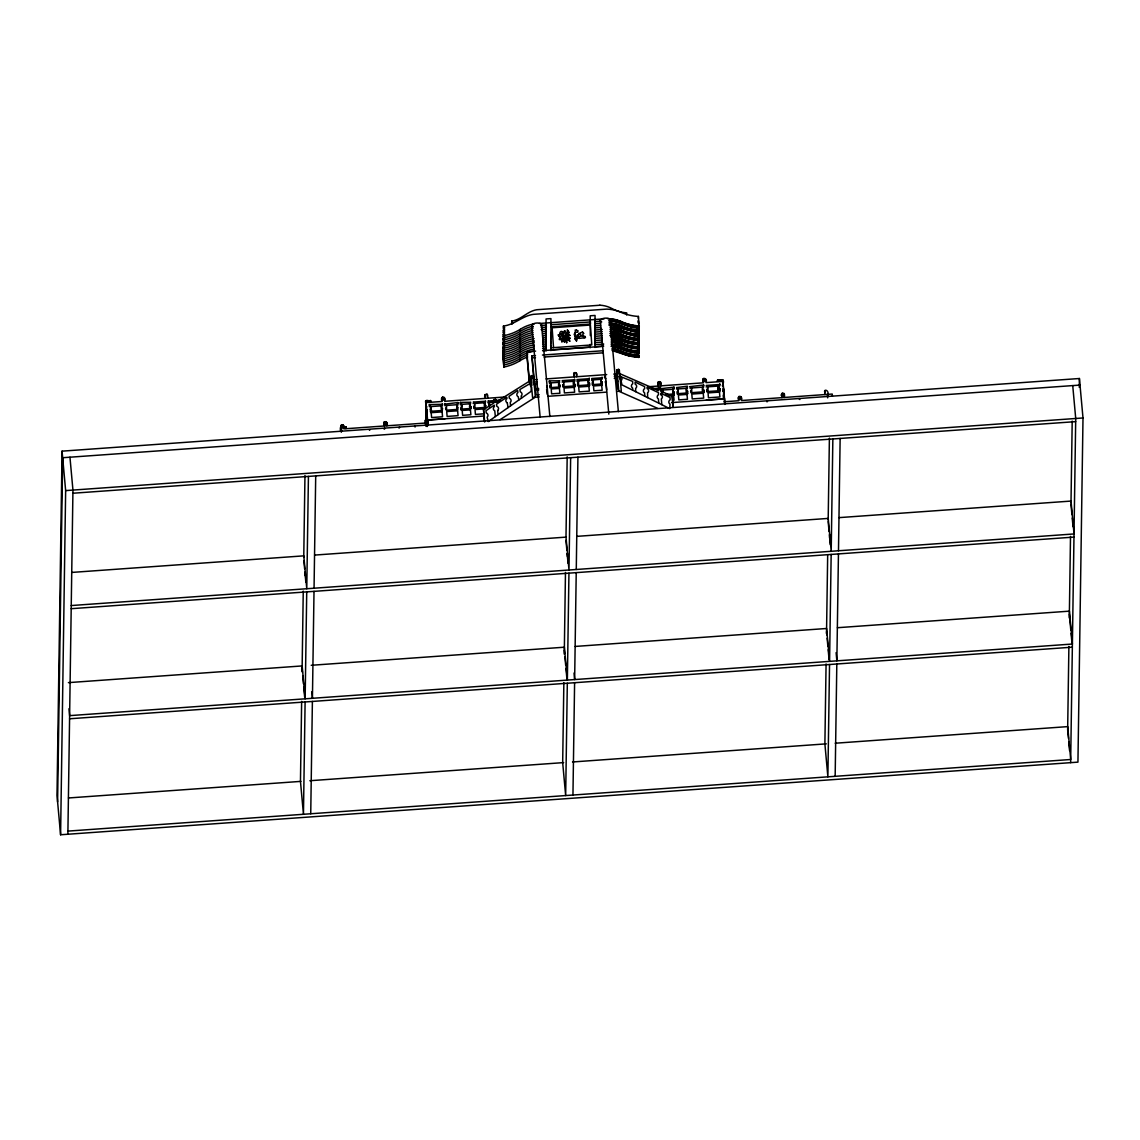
<?xml version="1.0" encoding="UTF-8"?>
<svg xmlns="http://www.w3.org/2000/svg" width="1140" height="1140" viewBox="0 0 1140 1140"><rect width="100%" height="100%" fill="white"/><g stroke="black" fill="none" stroke-linecap="round" stroke-linejoin="round"><path stroke-width="1.5" d="M632.672 390.279L632.629 388.084A2.85 2.579 0.8 0 1 632.728 383.781L632.643 381.416L620.288 376.499A2.85 2.579 0.8 0 1 621.029 380.76M658.222 390.664C656.455 386.332 662.839 386.802 660.787 391.049L672.23 396.278L672.999 407.165M566.338 341.031L566.153 339.321M566.366 340.304L566.209 341.259L565.141 340.817L565.896 339.805L563.074 340.133M62.059 451.155L57 795.321L60.591 834.765L1077.941 762.133L1083 417.967L1079.409 378.509L62.059 451.155L65.65 490.599L60.591 834.765M57.599 801.89L62.657 457.724L1080.007 385.078M67.873 834.252L72.946 490.086L69.953 457.211M301.644 701.385L300.461 781.399L303.454 814.274L305.107 701.969M302.086 671.147L303.254 591.133M303.753 557.346L304.964 475.551M305.235 575.443L305.278 572.294M306.731 591.888L305.149 698.82L302.157 665.931L68.4 682.632M308.427 476.42L306.774 588.739L303.781 555.85L71.791 572.423M310.736 813.76L312.389 701.442M314.013 591.361L312.431 698.293L311.833 691.724M314.056 588.212L315.709 475.893M425.904 425.22L425.705 423.026L343.867 428.868C344.551 420.304 337.782 427.186 341.387 432.217M341.387 431.148L341.231 425.206M341.402 424.964L341.088 428.925M343.496 425.305L343.539 427.685L342.869 424.678M343.112 426.93L343.14 424.835M343.325 427.144L343.354 425.049M345.933 428.583L345.862 426.83L345.89 427.956M386.531 422.228L386.574 424.607L384.109 424.793C382.513 419.506 389.168 421.643 386.902 425.804M384.109 424.793L384.436 421.886M384.665 421.7L384.394 423.98M386.574 424.607L386.175 421.757M386.36 424.08L386.389 421.971M505.362 396.962L444.685 401.294C446.909 395.594 439.014 396.15 442.234 401.465L426.018 402.62L425.676 425.135L425.291 420.147L425.377 421.9M425.89 426.289L425.975 420.418L426.132 422.698M426.018 402.62L426.132 414.219M426.218 404.814L426.716 412.851L426.189 406.909L426.916 406.866M426.759 425.761L426.161 414.276M427.514 425.562L427.586 420.033L444.999 418.793M429.353 406.695L429.381 404.586L442.505 404.301A2.85 2.565 0.8 0 0 442.605 408.619L442.007 410.5L431.048 411.284L430.108 409.502A2.85 2.565 0.8 0 0 429.438 405.227L429.381 404.586M425.662 402.562C424.636 397.447 432.901 403.474 430.435 400.453M430.621 412.566L430.792 407.151M430.949 411.839L431.02 407.678M443.132 400.183L441.893 400.282L441.95 397.889M441.893 400.282L442.22 397.376M442.007 399.713L442.463 397.19M442.448 403.66L442.42 405.755L430.977 406.567L431.533 412.11M442.42 399.285L442.748 397.048M444.386 398.003L444.358 400.097L444.173 397.461M444.871 403.489L444.842 405.584L457.909 404.643L457.938 402.548L444.928 404.13A2.85 2.565 0.8 0 1 445.612 408.405L446.538 410.172L457.496 409.403L458.109 407.493A2.85 2.565 0.8 0 1 457.995 403.19L457.938 402.548M470.877 408.69L470.92 406.581A2.85 2.565 0.8 0 1 470.791 402.278L460.375 402.377L460.346 404.472L470.706 403.731M461.13 410.186L461.101 407.279A2.85 2.565 0.8 0 0 460.432 403.019L460.375 402.377M485.569 401.237L473.243 402.107A2.85 2.565 0.8 0 1 473.926 406.382L473.87 408.476A2.85 2.565 0.8 0 0 474.81 406.011M485.07 394.54C483.218 401.109 487.763 387.372 487.721 398.216M485.654 407.636L485.683 405.526A2.85 2.565 0.8 0 1 485.555 401.223M487.421 394.924L487.322 396.749M531.354 381.145L531.368 379.976L496.214 401.978C496.641 395.267 490.813 403.474 494.247 401.366M493.748 401.707L493.777 399.613M493.976 401.508L494.005 399.413M495.487 399.413L495.829 401.978L495.715 399.627M495.914 402.249L495.943 400.154M504.45 355.139L503.025 355.438L503.851 367.051A45.515 41.069 0.8 0 0 519.84 360.796A34.955 31.535 0.8 0 1 527.706 356.934M504.507 350.935L503.082 351.248L503.923 362.848A45.515 41.069 0.8 0 0 519.911 356.606A34.955 31.535 0.8 0 1 533.905 351.134L533.933 349.04M504.564 346.745L503.153 347.045L503.98 358.658A45.515 41.069 0.8 0 0 519.968 352.403A34.955 31.535 0.8 0 1 533.962 346.93L533.99 344.836A34.955 31.535 0.8 0 0 520.011 350.308A45.515 41.069 0.8 0 1 504.008 356.564L503.98 358.658M503.182 344.95L503.21 342.841L504.635 342.541M504.692 338.352L503.267 338.651L504.108 350.251A45.515 41.069 0.8 0 0 520.096 344.009A34.955 31.535 0.8 0 1 534.09 338.537M532.893 334.576A34.955 31.535 0.8 0 0 520.154 339.82A45.515 41.069 0.8 0 1 504.165 346.061L503.339 334.447L504.749 334.148M532.964 330.372A34.955 31.535 0.8 0 0 520.225 335.616A45.515 41.069 0.8 0 1 504.236 341.858L503.396 330.244L504.82 329.945M533.021 326.183A34.955 31.535 0.8 0 0 520.282 331.412A45.515 41.069 0.8 0 1 504.293 337.668L503.453 326.054C514.468 324.729 522.519 315.823 533.434 314.341L606.694 309.111A34.955 31.535 0.8 0 1 621.485 312.517A45.515 41.069 0.8 0 0 638.4 316.421L639.241 328.021C628.468 328.277 619.419 321.195 608.803 320.767M503.851 367.051L503.025 355.438M503.923 362.848L503.082 351.248M504.037 354.454L504.08 352.36A45.515 41.069 0.8 0 0 520.068 346.104A34.955 31.535 0.8 0 1 534.047 340.632L534.019 342.741A34.955 31.535 0.8 0 0 520.039 348.213A45.515 41.069 0.8 0 1 504.051 354.454L503.21 342.841M504.108 350.251L503.267 338.651M504.165 346.061L503.339 334.447M504.222 341.858L503.396 330.244M504.293 337.668L503.453 326.054M599.897 305.235L536.798 309.738C527.407 311.192 521.222 319.798 511.732 321.095L511.703 323.204L512.9 322.919M519.854 360.81L519.883 358.701A34.955 31.535 0.8 0 1 527.735 354.825M519.911 356.606L519.94 354.512A34.955 31.535 0.8 0 1 533.933 349.04M519.968 352.403L519.997 350.308M520.039 348.213L520.068 346.104M520.096 344.009L520.125 341.915A45.515 41.069 0.8 0 1 504.136 348.156M520.154 339.805L520.182 337.711A34.955 31.535 0.8 0 1 532.922 332.481M520.225 335.616L520.253 333.507A34.955 31.535 0.8 0 1 532.993 328.277M520.282 331.412L520.31 329.317A34.955 31.535 0.8 0 1 534.304 323.846M533.506 376.514C530.77 372.937 530 380.318 531.197 382.085M531.169 380.233C528.718 374.12 535.43 374.419 533.677 379.805L537.211 379.549M532.124 378.708L530.898 378.793L531.596 375.687M531.739 375.573L531.425 377.796M500.018 419.677L535.344 397.205L531.981 357.903L532.01 355.808L535.486 355.552M533.292 375.972L533.349 378.623L533.078 375.758M537.125 381.772L533.862 382L533.834 384.095L537.097 383.867M546.032 350.978L546.074 318.943L550.933 318.602L550.891 350.621M559.882 387.201L559.911 385.106A2.85 2.565 0.8 0 1 559.783 380.789L549.366 380.888L549.337 382.997L559.712 382.256M549.366 380.888L549.423 381.544A2.85 2.565 0.8 0 1 550.107 385.819L550.064 387.899A2.85 2.565 0.8 0 0 550.05 384.009M574.674 384.052L574.731 386.945L574.674 384.052A2.85 2.565 0.8 0 1 574.56 379.734L562.234 380.632A2.85 2.565 0.8 0 1 562.918 384.907L562.875 386.987A2.85 2.565 0.8 0 0 563.759 384.365M563.858 682.661L562.676 762.674L565.668 795.563L567.321 683.245M564.272 654.203L565.469 572.408M565.996 536.84L567.178 456.827M567.449 556.719L567.492 553.57M568.946 573.164L567.364 680.096L564.371 647.207L311.22 665.29M570.641 457.696L568.988 570.014L565.996 537.125L314.612 555.08M576.712 376.727C578.493 371.227 572.109 371.697 574.033 375.16M574.175 387.529L574.218 385.42M574.275 387.187L574.76 384.836M574.503 379.093L574.475 381.202L562.148 382.071M574.532 381.843L574.56 379.748M576.341 373.165L576.313 375.26M589.394 382.997L589.451 385.89L589.394 382.997A2.85 2.565 0.8 0 1 589.28 378.694L576.954 379.577A2.85 2.565 0.8 0 1 577.638 383.852L577.595 385.933A2.85 2.565 0.8 0 0 578.536 383.482M572.95 795.036L574.603 682.718M576.227 572.636L574.645 679.568L574.047 672.999M576.27 569.487L577.923 457.168M588.995 386.132L589.48 383.795M589.223 378.053L589.195 380.147L576.869 381.031M590.149 347.828L590.207 344.323M590.335 335.573L590.192 315.794L595.052 315.452L595.009 347.472M592.358 384.878L592.387 382.784A2.85 2.565 0.8 0 0 591.731 378.509L602.091 377.782A2.85 2.565 0.8 0 0 602.191 382.099L602.262 384.978L602.177 384.18A2.85 2.565 0.8 0 1 601.364 380.461M601.806 385.22L602.205 382.085M602.034 377.126L602.005 379.235L591.632 379.976M638.913 326.952L639.184 332.224L634.823 331.811L610.014 325.071L610.043 322.962L608.774 322.877M610.085 320.867L610.114 318.772L607.563 318.616M609.857 335.559L611.14 335.702L611.097 337.81L628.924 343.268L638.999 344.822L638.443 336.386M638.357 330.6L639.055 340.618L628.995 339.065L611.168 333.607L611.197 331.512L609.928 331.37M638.856 331.156L639.113 336.428L634.766 336.001L611.225 329.403L611.254 327.308L609.986 327.166M611.282 325.214L611.325 323.105L610.043 322.962M611.353 321.01L611.382 318.915L610.114 318.772M638.029 341.601L638.87 353.215L628.81 351.661L612.251 346.389L612.28 344.28L611.011 344.109M638.386 340.575L638.927 349.025L628.867 347.458L612.308 342.185L612.337 340.091L611.068 339.905M612.365 337.982L612.394 335.887L611.14 335.702M612.437 333.792L612.465 331.683L611.197 331.512M612.494 329.588L612.522 327.493L611.254 327.308M612.551 325.385L612.579 323.29L611.325 323.105M612.622 321.195L612.65 319.086L611.382 318.915M613.434 350.807L613.477 348.712L612.209 348.484L612.18 350.579L628.739 355.865L638.813 357.418L638.842 355.324L628.767 353.756L613.477 348.712M613.505 346.603L613.534 344.508L612.28 344.28M613.562 342.413L613.591 340.304L612.337 340.091M613.619 338.209L613.662 336.115L612.394 335.887M613.691 334.006L613.719 331.911L612.465 331.683M613.748 329.816L613.776 327.707L612.522 327.493M613.805 325.613L613.847 323.518L612.579 323.29M613.876 321.409L613.904 319.314L612.65 319.086M614.688 351.077L614.716 348.968M614.745 346.873L614.788 344.779L613.534 344.508M614.816 342.67L614.845 340.575L613.591 340.304M614.873 338.48L614.902 336.371L613.662 336.115M614.93 334.277L614.973 332.182L613.719 331.911M615.001 330.073L615.03 327.978L613.776 327.707M615.058 325.883L615.087 323.774L613.847 323.518M615.116 321.68L615.158 319.585L613.904 319.314M615.928 351.377L615.956 349.282M615.985 347.187L616.013 345.078L614.788 344.779M616.056 342.983L616.084 340.889L614.845 340.575M616.113 338.78L616.142 336.685L614.902 336.371M616.17 334.59L616.199 332.481L614.973 332.182M616.241 330.386L616.27 328.291L615.03 327.978M616.298 326.183L616.327 324.088L615.087 323.774M616.355 321.993L616.384 319.884L615.158 319.585M619.447 370.372C617.851 366.51 615.23 374.148 617.395 371.654M617.153 351.733L617.182 349.624M617.21 347.529L617.239 345.434L616.013 345.078M617.267 343.325L617.31 341.231L616.084 340.889M617.339 339.136L617.367 337.027L616.142 336.685M617.395 334.932L617.424 332.837L616.199 332.481M617.452 330.728L617.495 328.634L616.27 328.291M617.524 326.539L617.552 324.43L616.327 324.088M617.581 322.335L617.609 320.24L616.384 319.884M614.26 376.257L617.538 376.029L617.495 378.124L614.232 378.352M618.365 352.118L618.393 350.023M618.422 347.914L618.45 345.819L617.239 345.434M618.478 343.724L618.521 341.615L617.31 341.231M618.55 339.52L618.578 337.426L617.367 337.027M618.607 335.317L618.635 333.222L617.424 332.837M618.664 331.127L618.707 329.018L617.495 328.634M618.735 326.923L618.764 324.829L617.552 324.43M618.792 322.72L618.821 320.625L617.609 320.24M619.348 372.196L618.735 369.474M618.878 371.726L619.006 369.631L616.982 370.543M619.234 369.845L619.305 372.481L618.906 369.631M619.562 352.545L619.59 350.45M619.619 348.341L619.647 346.246L618.45 345.819M619.676 344.152L619.704 342.043L618.521 341.615M619.747 339.948L619.775 337.853L618.578 337.426M619.804 335.744L619.832 333.649L618.635 333.222M619.861 331.555L619.889 329.446L618.707 329.018M619.932 327.351L619.961 325.256L618.764 324.829M619.989 323.147L620.018 321.053L618.821 320.625M620.73 353.015L620.759 350.906M620.801 348.812L620.83 346.717L619.647 346.246M620.858 344.608L620.887 342.513L619.704 342.043M620.915 340.418L620.944 338.323L619.775 337.853M620.986 336.214L621.015 334.12L619.832 333.649M621.043 332.025L621.072 329.916L619.889 329.446M621.101 327.821L621.129 325.727L619.961 325.256M621.172 323.618L621.2 321.523L620.018 321.053M621.899 353.514L621.927 351.419M621.956 349.325L621.984 347.216L620.83 346.717M622.013 345.121L622.041 343.026L620.887 342.513M622.084 340.917L622.112 338.822L620.944 338.323M622.141 336.728L622.169 334.618L621.015 334.12M622.198 332.524L622.226 330.429L621.072 329.916M622.269 328.32L622.298 326.225L621.129 325.727M622.326 324.131L622.355 322.022L621.2 321.523M623.224 354.07L623.267 351.961M623.295 349.866L623.324 347.771L621.984 347.216M623.352 345.662L623.38 343.567L622.041 343.026M623.409 341.473L623.452 339.364L622.112 338.822M623.48 337.269L623.509 335.174L622.169 334.618M623.537 333.079L623.566 330.971L622.226 330.429M623.594 328.876L623.637 326.781L622.298 326.225M623.666 324.672L623.694 322.577L622.355 322.022M624.592 354.569L624.62 352.474M624.649 350.379L624.677 348.27L623.324 347.771M624.706 346.175L624.734 344.081L623.38 343.567M624.777 341.971L624.805 339.877L623.452 339.364M624.834 337.782L624.863 335.687L623.509 335.174M624.891 333.578L624.92 331.483L623.566 330.971M624.962 329.389L624.991 327.28L623.637 326.781M625.019 325.185L625.048 323.09L623.694 322.577M625.96 355.039L625.988 352.944M626.017 350.849L626.045 348.74L624.677 348.27M626.074 346.645L626.116 344.551L624.734 344.081M626.145 342.442L626.173 340.347L624.805 339.877M626.202 338.252L626.231 336.143L624.863 335.687M626.259 334.048L626.302 331.954L624.92 331.483M626.33 329.845L626.359 327.75L624.991 327.28M626.387 325.655L626.416 323.546L625.048 323.09M626.658 314.996L626.687 312.887A34.442 31.079 0.8 0 1 612.422 308.783A26.491 23.897 0.8 0 0 599.911 305.192M627.342 355.466L627.37 353.371M627.399 351.277L627.442 349.168L626.045 348.74M627.47 347.073L627.499 344.978L626.116 344.551M627.527 342.869L627.556 340.774L626.173 340.347M627.584 338.68L627.627 336.585L626.231 336.143M627.655 334.476L627.684 332.381L626.302 331.954M627.712 330.286L627.741 328.178L626.359 327.75M627.769 326.083L627.812 323.988L626.416 323.546M628.739 355.865L628.767 353.756M628.81 351.661L628.838 349.567L627.442 349.168M628.867 347.458L628.895 345.363L627.499 344.978M628.924 343.268L628.966 341.159L627.556 340.774M628.995 339.065L629.024 336.97L627.627 336.585M629.052 334.861L629.081 332.766L627.684 332.381M629.109 330.671L629.152 328.562L627.741 328.178M629.18 326.468L629.209 324.373L627.812 323.988M630.149 356.207L630.192 354.113M630.221 352.004L630.249 349.909L628.838 349.567M630.278 347.814L630.306 345.705L628.895 345.363M630.334 343.61L630.377 341.516L628.966 341.159M630.406 339.406L630.434 337.312L629.024 336.97M630.463 335.217L630.491 333.108L629.081 332.766M630.52 331.013L630.562 328.918L629.152 328.562M630.591 326.824L630.62 324.715L629.209 324.373M631.574 356.521L631.603 354.412M631.645 352.317L631.674 350.222L630.249 349.909M631.702 348.113L631.731 346.019L630.306 345.705M631.76 343.924L631.788 341.815L630.377 341.516M631.831 339.72L631.859 337.625L630.434 337.312M631.888 335.516L631.916 333.421L630.491 333.108M631.945 331.327L631.973 329.218L630.562 328.918M632.016 327.123L632.045 325.028L630.62 324.715M633.014 356.777L633.042 354.683M633.071 352.573L633.099 350.479L631.674 350.222M633.128 348.384L633.17 346.275L631.731 346.019M633.199 344.18L633.227 342.086L631.788 341.815M633.256 339.991L633.284 337.882L631.859 337.625M633.313 335.787L633.356 333.692L631.916 333.421M633.384 331.583L633.413 329.488L631.973 329.218M633.441 327.394L633.47 325.285L632.045 325.028M634.453 357.005L634.481 354.896M634.51 352.802L634.538 350.707L633.099 350.479M634.581 348.598L634.61 346.503L633.17 346.275M634.638 344.408L634.667 342.299L633.227 342.086M634.695 340.204L634.724 338.11L633.284 337.882M634.766 336.001L634.795 333.906L633.356 333.692M634.823 331.811L634.852 329.716L633.413 329.488M634.88 327.608L634.909 325.513L633.47 325.285M635.892 357.176L635.935 355.082M635.963 352.987L635.992 350.878L634.538 350.707M636.02 348.783L636.049 346.688L634.61 346.503M636.077 344.579L636.12 342.485L634.667 342.299M636.149 340.39L636.177 338.281L634.724 338.11M636.206 336.186L636.234 334.091L634.795 333.906M636.263 331.996L636.305 329.887L634.852 329.716M636.334 327.793L636.362 325.698L634.909 325.513M637.346 357.319L637.388 355.224M637.417 353.115L637.445 351.02L635.992 350.878M637.474 348.926L637.502 346.831L636.049 346.688M637.531 344.722L637.574 342.627L636.12 342.485M637.602 340.532L637.63 338.423L636.177 338.281M637.659 336.329L637.688 334.234L636.234 334.091M637.716 332.125L637.759 330.03L636.305 329.887M637.787 327.935L637.816 325.826L636.362 325.698M637.944 347.899L637.972 345.805L638.813 357.418M638.315 322.72L638.343 320.611L638.628 323.788M638.372 318.516L638.4 316.421M639.241 328.021L639.269 325.926L637.816 325.826M660.943 385.847C662.882 379.463 655.557 381.872 658.35 384.038M658.165 384.28L658.193 382.185M658.279 388.284L658.364 390.108M659.561 383.667L659.59 381.572M659.704 389.552L659.747 387.457M659.889 383.753L659.918 381.658M660.003 389.652L660.046 387.557M660.16 383.909L660.202 381.815M660.274 389.823L660.302 387.728M660.388 384.123L660.416 382.028M660.659 390.593L660.687 388.483M673.726 395.209L674.153 392.075L674.21 394.967L674.125 394.169M662.155 392.744A2.821 2.551 0.8 0 0 661.157 388.669L673.997 387.13L673.954 389.224L661.058 390.151M677.245 393.955L677.274 391.847A2.821 2.551 0.8 0 0 676.619 387.572M687.135 394.255L687.548 391.12A2.821 2.551 0.8 0 1 687.434 386.802M676.604 387.586L687.392 386.161L687.363 388.27L676.505 389.039M687.548 391.12L687.605 394.012L687.52 393.214A2.821 2.551 0.8 0 1 686.793 389.353M704.349 381.544L703.067 381.629C701.456 376.371 708.268 378.423 705.974 382.627L722.931 381.416L724.997 404.016M703.067 381.629L703.409 378.722M703.351 393.101L703.765 389.966L703.836 392.858L703.865 390.749M689.999 386.631L703.608 385.007L703.58 387.101L689.914 388.084M703.366 380.831L703.651 378.537M703.95 378.409L703.622 380.632M705.218 378.594L705.632 381.444L705.674 379.349M705.575 381.159L705.446 378.808M706.857 391.832L706.885 389.738A2.821 2.551 0.8 0 0 706.216 385.448L719.882 384.508M717.687 379.991C714.695 383.311 726.109 374.832 722.888 384.65L722.931 381.416M717.943 391.618L718.015 386.645M718.172 391.334L718.243 387.173M719.568 391.932L719.981 388.797A2.821 2.551 0.8 0 1 719.867 384.479M719.796 385.947L719.825 383.852M719.981 388.797L719.953 390.906A2.821 2.551 0.8 0 1 718.713 387.785M722.347 385.762L723.13 383.61M723.529 388.199L723.13 391.476M723.629 398.672L723.615 392.673M723.644 391.647L723.686 389.552M723.786 398.516L723.829 395.466M724.47 402.449L724.527 398.829L706.301 400.126M739.746 399.428L738.52 399.527C736.825 394.469 743.651 396.178 741.314 400.539L832.229 394.041L832.428 396.236M738.52 399.527L738.848 396.62M738.635 398.957L739.076 396.435M740.943 396.962L740.986 399.342L740.587 396.492M784.334 397.461C785.888 388.284 777.908 397.205 782.681 395.267M781.841 395.651L781.869 393.542M782.083 395.452L782.111 393.357M782.368 395.324L782.396 393.229M783.821 393.642L784.006 396.278L783.978 393.899M827.569 396.578C830.248 389.609 822.98 388.526 824.876 392.573M826.073 663.936L824.89 743.964L827.882 776.839L829.535 664.52M826.514 633.712L827.669 555.465M828.181 519.897L829.393 438.102M829.664 537.995L829.706 534.845M831.16 554.439L829.578 661.371L826.585 628.496L575.201 646.437M832.856 438.971L831.202 551.29L828.21 518.415L576.826 536.356M835.164 776.312L836.817 663.993M838.442 553.912L836.86 660.844L836.119 652.622M838.484 550.763L840.137 438.444M1068.893 646.394L1067.653 729.771L1068.451 738.421M1069.306 618.008L1070.503 536.399M1071.002 502.697L1072.198 421.088M1070.645 762.646L1075.718 418.48L1072.726 385.605M1079.281 387.386L1079.409 378.509M493.62 399.855L493.891 402.962L483.545 409.745L484.315 420.632M561.735 339.549L561.977 342.1L560.994 338.323C556.42 342.912 562.676 333.635 559.925 336.442M560.994 339.677L561.008 338.323L560.039 339.52M619.718 374.889L619.747 373.664L613.748 374.091M583.609 336.015L585.233 336.585M575.087 338.851L576.512 340.96M722.589 381.358L722.532 379.634M531.867 385.448L531.354 375.886M531.041 378.779L531.839 377.654M616.925 370.272L618.835 391.248L657.766 408.419M484.97 394.825L485.255 398.387M738.563 397.133L738.848 400.71L724.256 401.75M658.094 382.456L658.364 386.032M562.961 334.334L564.257 333.251L564.215 331.298M568.333 331.341L568.205 332.353L569.102 332.296M569.886 335.488L569.231 334.305L568.062 334.562L568.133 333.55M575.059 338.865L575.073 336.129M558.23 334.961L559.227 336.557M575.443 332.253L577.823 332.224L577.738 330.785M565.811 334.547L567.221 333.194L567.435 329.93M577.766 337.369L576.484 340.96M546.644 387.401L547.1 386.018A2.85 2.565 0.8 0 1 546.63 385.719M574.303 385.078L574.061 385.947L563.844 386.674L562.904 384.893M589.024 384.038L588.782 384.893L578.564 385.619L577.624 383.838M601.834 383.111L601.592 383.981L593.341 384.565L592.387 382.784M617.096 382.869L617.709 380.974A2.85 2.565 0.8 0 1 617.581 376.67L617.538 376.029M580.602 332.738L578.65 334.034M673.769 393.115L673.498 393.97L665.86 394.526M687.164 392.16L686.907 393.015L678.257 393.628L677.274 391.847M703.38 390.992L703.124 391.861L691.667 392.673L690.683 390.892M719.596 389.837L719.326 390.707L707.869 391.519L706.885 389.738M563.801 335.858L563.303 335.075M384.251 422.128L384.436 425.975M574.061 373.065L574.247 376.913M781.698 393.784L781.883 397.632M824.733 390.721L824.904 394.568M583.651 333.322L581.742 336.314L583.466 336.072M703.223 378.964L703.394 382.812L647.762 386.788M562.276 339.349L563.103 340.133M565.098 340.874L564.385 341.915M580.061 336.3L580.83 334.718L579.034 333.892M578.108 334.733C572.48 344.693 578.308 336.272 574.916 333.92L574.717 333.251M569.729 341.259L569.416 339.791L567.763 339.506M563.331 335.075L561.721 339.549M565.839 334.533L565.041 335.431L566.38 333.507L565.084 331.113M563.83 335.858L563.203 336.984L564.186 337.198C565.397 339.834 564.528 335.203 565.811 337.497L564.557 338.466M558.344 334.975L561.635 333.707M566.894 334.562L565.682 336.571M575.415 332.253L575.201 330.016L576.498 330.158M580.574 332.752L582.911 332.253M579.889 336.528L577.78 337.127L578.08 334.733M579.191 338.381L577.738 337.369M564.571 338.466L562.248 339.364M562.975 334.334L561.963 336.243L562.063 333.977M567.791 339.492L569.744 341.259M579.177 338.395L585.433 337.654L585.205 336.599M568.105 333.55L569.088 332.296M565.183 339.236L563.587 340.889L564.414 341.915M559.954 336.442L559.213 336.557M565.155 339.236L566.181 339.321M503.424 328.149L504.849 327.85M503.367 332.353L504.778 332.054M503.296 336.542L504.721 336.243M539.505 323.475L604.086 318.858M541.215 325.456L546.416 325.085M551.261 324.729L590.534 321.936M595.379 321.58L600.595 321.209M541.172 327.551L546.388 327.18L546.131 324.487M551.233 326.838L590.506 324.031L590.249 321.338M600.552 323.318L595.351 323.689L595.109 320.995M541.144 329.645L546.345 329.275M595.322 325.784L600.524 325.413M542.854 331.626L546.317 331.384L546.074 328.69M600.495 327.508L595.294 327.878L595.052 325.199M542.825 333.721L546.288 333.478M595.265 329.987L602.205 329.488M542.783 335.83L546.26 335.573L546.017 332.894M602.162 331.583L595.237 332.082L594.98 329.389M542.754 337.924L546.231 337.682M595.194 334.177L602.134 333.678M565.654 336.571L566.865 334.576M542.726 340.019L546.202 339.777L545.946 337.084M602.105 335.787L595.166 336.286L594.923 333.593M568.675 338.552L567.178 338.651L566.694 342.713M542.697 342.128L546.16 341.872M595.137 338.381L602.077 337.882M542.668 344.223L546.131 343.981L545.889 341.288M602.048 339.977L595.109 340.475L594.866 337.796M542.64 346.318L546.103 346.076M595.08 342.584L602.02 342.086M542.597 348.427L546.074 348.17L545.832 345.491M603.716 344.052L595.052 344.679L594.795 341.986M542.569 350.522L546.046 350.279M550.891 349.923L590.164 347.116M595.009 346.774L603.687 346.161M526.766 351.761L535.601 351.134M542.683 350.636L602.818 346.332M542.441 355.053L603.245 350.721M531.981 357.903L535.458 357.661M544.151 357.034L603.217 352.816M546.032 378.922L606.694 374.59M538.664 388.469L535.543 388.697L534.589 386.916A2.85 2.565 0.8 0 0 533.933 382.641M538.821 389.866L535.7 390.08L536.114 394.953L539.234 394.725M425.961 405.84L425.633 400.981L430.478 400.639M717.644 380.233L722.561 379.777M425.647 401.195L430.507 400.838M717.659 380.475L722.589 379.991M425.676 401.451L430.535 401.109M717.758 380.603L722.618 380.247M652.137 388.683L658.592 388.227M539.163 396.934L532.565 397.418L531.611 387.116A2.85 2.565 0.8 0 1 531.511 382.812M547.642 396.335L606.523 392.132M616.697 391.405L621.286 391.077L619.747 373.664L658.322 390.407L658.25 388.569M473.143 403.56L485.483 402.676M487.863 402.505L498.436 401.75M706.116 386.93L718.086 386.075M485.198 408.818L475.01 409.545L475.423 414.404L483.944 413.806M668.268 395.751L673.583 395.366L674.068 400.226M427.586 420.033L484.386 415.986M671.517 402.62L724.527 398.829M342.613 427.186L345.905 427.03M342.613 427.357L345.933 427.243L342.613 427.6M342.314 427.771L345.947 427.514M65.65 490.599L1083 417.967M72.889 493.235L1075.676 421.629M839.04 517.631L1071.03 501.073L1074.023 533.947L71.236 605.554M71.193 608.703L1073.966 537.097M837.415 627.712L1069.406 611.154L1072.398 644.029L69.626 715.635L68.984 708.709M69.569 718.784L1072.355 647.178M68.486 797.972L300.974 781.37M309.852 780.729L563.659 762.603M572.522 761.976L826.329 743.85M835.207 743.223L1067.71 726.622L1070.702 759.497L67.915 831.103M568.646 338.552L569.558 338.537M564.385 331.084L565.098 331.113M569.914 335.474L567.962 335.687L568.105 337.697C569.031 336.557 571.439 338.751 569.53 338.537M637.759 330.03L639.212 330.13M637.688 334.234L639.141 334.319M637.63 338.423L639.084 338.523M637.574 342.627L639.027 342.727M637.502 346.831L638.956 346.916M637.445 351.02L638.899 351.12M608.746 324.971L610.014 325.071M609.957 329.261L611.225 329.403M609.9 333.464L611.168 333.607M611.04 342L612.308 342.185M610.983 346.204L612.251 346.389M583.552 337.483L584.435 337.711M618.407 371.483L619.234 372.196M461.159 408.077L462.042 409.075L470.307 408.476L470.92 406.581M567.407 329.945L568.304 331.341M576.484 330.158L577.766 330.771M582.269 331.94L583.623 333.336M566.908 336.756L567.236 335.987L567.663 337.782L566.238 338.067L566.879 336.756M533.05 377.853L533.463 378.608M566.722 342.713L565.084 340.874M575.101 336.129L574.161 334.476L574.745 333.251M606.138 383.653L605.197 381.872A2.85 2.565 0.8 0 0 605.91 381.074M489.573 407.108L488.632 405.327M723.529 391.847L723.33 390.208M426.602 413.051L426.218 408.69M426.431 425.476L426.061 414.675L426.218 416.941M619.276 370.101L620.132 379.15M531.283 387.158L531.097 391.348L488.262 421.572L487.136 417.169A2.85 2.579 0.8 0 0 486.267 412.936L485.953 410.728L494.247 405.128L494.447 406.524A2.85 2.579 0.8 0 0 494.774 410.828L495.359 416.57M521.507 398.216L521.151 396.05A2.85 2.579 0.8 0 0 520.282 391.818L519.94 389.467L531.24 382.869M518.8 400.026L518.273 396.82A2.85 2.579 0.8 0 1 517.93 392.516L517.645 390.436L509.067 396.307L509.338 398.259A2.85 2.579 0.8 0 1 510.221 402.505L510.62 405.797M507.272 402.819L508.055 407.607M497.667 410.486L498.08 414.647M718.571 391.476L718.3 387.828M431.362 412.11L431.077 408.334M723.587 398.245L723.33 395.138M426.702 419.862L426.46 417.098M559.911 385.106L559.298 387.001L551.048 387.586L550.093 385.805M485.683 405.526L485.07 407.422L474.853 408.163L473.898 406.367M617.182 384.266L617.652 389.125M531.226 379.976L531.44 382.171M341.416 429.053L341.63 431.233M723.102 385.719L722.903 383.524L723.116 385.748M1070.973 504.222L1071.928 514.596M1072.241 518.059L1073.025 526.723M1069.363 614.303L1070.774 629.879M1071.087 633.341L1071.871 641.991M1068.764 741.884L1069.548 750.533M828.167 521.564L829.065 531.425M829.364 534.703L830.262 544.578M826.543 631.645L826.842 634.923M827.141 638.215L827.882 646.437M828.181 649.729L829.079 659.59M799.297 398.601L799.354 399.257A2.85 2.565 0.8 0 1 799.852 399.513M767.363 400.881L767.419 401.536A2.85 2.565 0.8 0 0 766.978 401.85M723.316 388.028L724.128 398.701M724.499 400.938L724.812 404.415M718.756 391.604L718.257 386.104L718.684 391.405M703.608 385.007L703.665 385.662A2.821 2.551 0.8 0 0 703.722 390.008M673.997 387.13L674.053 387.771A2.821 2.551 0.8 0 0 674.111 392.117M672.23 396.278L673.184 406.795M661.798 404.686L661.328 398.915A2.85 2.579 0.8 0 0 660.886 394.625M658.778 403.175L658.421 399A2.85 2.579 0.8 0 1 658.507 394.711L658.421 392.602L647.05 387.258L647.107 388.526A2.85 2.579 0.8 0 1 647.563 392.816L647.648 397.646M638.685 331.669L639.113 336.428M638.614 335.873L639.055 340.618M638.129 335.303L638.999 344.822M638.058 339.506L638.927 349.025M638.001 343.71L638.87 353.215M610.014 319.884L618.379 411.668M600.31 320.582L608.817 414.119M604.471 376.955L604.528 377.611A2.85 2.565 0.8 0 1 605.882 378.779M550.862 332.538L551.119 335.231M550.805 336.742L551.048 339.435M550.748 340.945L550.99 343.625M550.677 345.135L550.933 347.828L591.803 344.935L590.378 325.043L552.116 327.779L553.541 347.671M565.953 540.274L566.851 550.15M567.15 553.427L568.048 563.288M541.514 324.772L549.865 416.556M546.616 389.296L547.058 394.169M564.328 650.356L564.628 653.648M564.927 656.939L565.668 665.161M565.967 668.439L566.865 678.314M540.146 417.254L531.796 325.47A4.873 2.095 -5.2 0 0 533.192 326.852M532.01 355.808L534.261 380.475M526.922 353.5L529.601 383.026M526.737 353.87L529.259 381.658M511.732 321.095L512.031 324.273M503.153 347.045L504.008 356.549M483.545 409.745L484.671 422.028M428.07 425.22L426.659 409.403M427.87 425.605L425.99 404.728M426.901 416.67L427.272 426.118L426.674 413.877M426.802 423.296L427.087 426.545M414.661 426.018L414.718 426.674A2.85 2.565 0.8 0 1 415.216 426.93M399.413 427.115L399.47 427.757A2.85 2.565 0.8 0 0 399.029 428.084M384.693 428.17L384.75 428.811A2.85 2.565 0.8 0 0 384.166 429.267M303.881 560.652L304.637 568.874M304.936 572.152L305.834 582.013M302.114 669.08L302.413 672.372M302.713 675.664L303.454 683.886M303.753 687.164L304.651 697.024M827.369 394.383L827.683 397.874M606.266 385.049L606.708 389.909M426.517 424.935L426.374 422.855M617.21 373.834L617.495 377.297M533.805 379.791L534.19 384.992M644.798 396.221L644.584 392.901A2.85 2.579 0.8 0 1 644.684 388.597L644.613 386.631L635.08 382.043L635.165 384.151A2.85 2.579 0.8 0 1 635.621 388.441L635.678 391.69M660.886 394.639L660.83 393.229L670.035 397.575L670.12 399.827A2.85 2.579 0.8 0 0 670.021 404.13L669.707 408.619L621.97 384.864L621.029 380.746M520.31 329.317A45.515 41.069 0.8 0 1 504.322 335.559M609.843 320.44A4.873 2.095 -5.2 0 1 609.359 320.981M601.706 321.964A4.873 2.095 -5.2 0 1 602.761 318.587A4.873 2.095 -5.2 0 1 609.857 319.357M369.403 430.322A2.85 2.565 0.8 0 1 369.973 429.866M535.259 385.918A2.85 2.565 0.8 0 1 535.273 388.213M559.555 387.016A2.85 2.565 0.8 0 1 559.184 383.353M574.631 386.161A2.85 2.565 0.8 0 1 573.947 382.299M617.353 382.897A2.85 2.565 0.8 0 1 617.253 378.979M606.167 382.185A2.85 2.565 0.8 0 1 605.568 383.61M592.187 380.874A2.85 2.565 0.8 0 1 592.515 384.779M589.351 385.12A2.85 2.565 0.8 0 1 588.81 381.116M577.424 381.928A2.85 2.565 0.8 0 1 577.98 382.413M507.272 402.833A2.85 2.579 0.8 0 1 506.944 398.53L506.773 397.276L496.513 404.173L496.798 406.253A2.85 2.579 0.8 0 1 497.681 410.5M707.413 388.441A2.821 2.551 0.8 0 1 707.185 391.633M703.693 392.103A2.821 2.551 0.8 0 1 702.753 388.483M657.338 390.379A2.821 2.551 0.8 0 1 658.25 389.068M690.014 386.617A2.821 2.551 0.8 0 1 690.726 390.934M691.396 389.894A2.821 2.551 0.8 0 1 690.982 392.787M677.801 390.55A2.821 2.551 0.8 0 1 677.445 393.87M674.082 394.226A2.821 2.551 0.8 0 1 673.142 390.593M661.813 391.134A2.821 2.551 0.8 0 1 662.839 392.759M442.405 410.628A2.85 2.565 0.8 0 1 441.779 406.994M430.336 407.935A2.85 2.565 0.8 0 1 430.364 411.369M446.339 407.55A2.85 2.565 0.8 0 1 446.182 409.844M457.753 409.417A2.85 2.565 0.8 0 1 457.653 405.498M461.201 405.598A2.85 2.565 0.8 0 1 461.087 409.403M470.877 408.704A2.85 2.565 0.8 0 1 470.193 404.843M485.483 407.55A2.85 2.565 0.8 0 1 485.084 403.66M499.591 400.767A2.85 2.565 0.8 0 1 500.289 400.168L487.963 401.066A2.85 2.565 0.8 0 1 488.647 405.341M488.433 403.418A2.85 2.565 0.8 0 1 489.388 406.467M519.94 354.497A45.515 41.069 0.8 0 1 503.951 360.753M519.883 358.701A45.515 41.069 0.8 0 1 503.894 364.957M520.182 337.711A45.515 41.069 0.8 0 1 504.194 343.966M520.125 341.915A34.955 31.535 0.8 0 1 532.865 336.671M520.253 333.507A45.515 41.069 0.8 0 1 504.265 339.763M531.967 324.914A4.873 2.095 -5.2 0 1 538.536 323.048A4.873 2.095 -5.2 0 1 540.845 325.869M617.196 369.759L616.954 372.652L617.267 369.745M562.832 332.267C557.816 337.754 559.982 328.534 562.832 332.267M559.427 388.384L551.204 388.968L551.618 393.841L559.868 393.257L559.427 388.384M574.19 387.329L564.015 388.056L564.414 392.93L574.631 392.203L574.19 387.329M588.881 386.289L578.692 387.016L579.134 391.875L589.351 391.148L588.881 386.289M601.692 385.363L593.456 385.961L593.897 390.82L602.162 390.236L601.692 385.363M442.092 411.896L431.176 412.68L431.618 417.539L442.562 416.755L442.092 411.896M457.625 410.785L446.709 411.569L447.122 416.428L458.066 415.644L457.625 410.785M470.421 409.873L462.199 410.457L462.612 415.33L470.877 414.732L470.421 409.873M686.993 394.411L678.385 395.024L678.827 399.884L687.463 399.271L686.993 394.411M703.209 393.243L691.795 394.07L692.222 398.929L703.693 398.117L703.209 393.243M719.454 392.089L708.04 392.901L708.453 397.774L719.91 396.948L719.454 392.089"/></g></svg>
